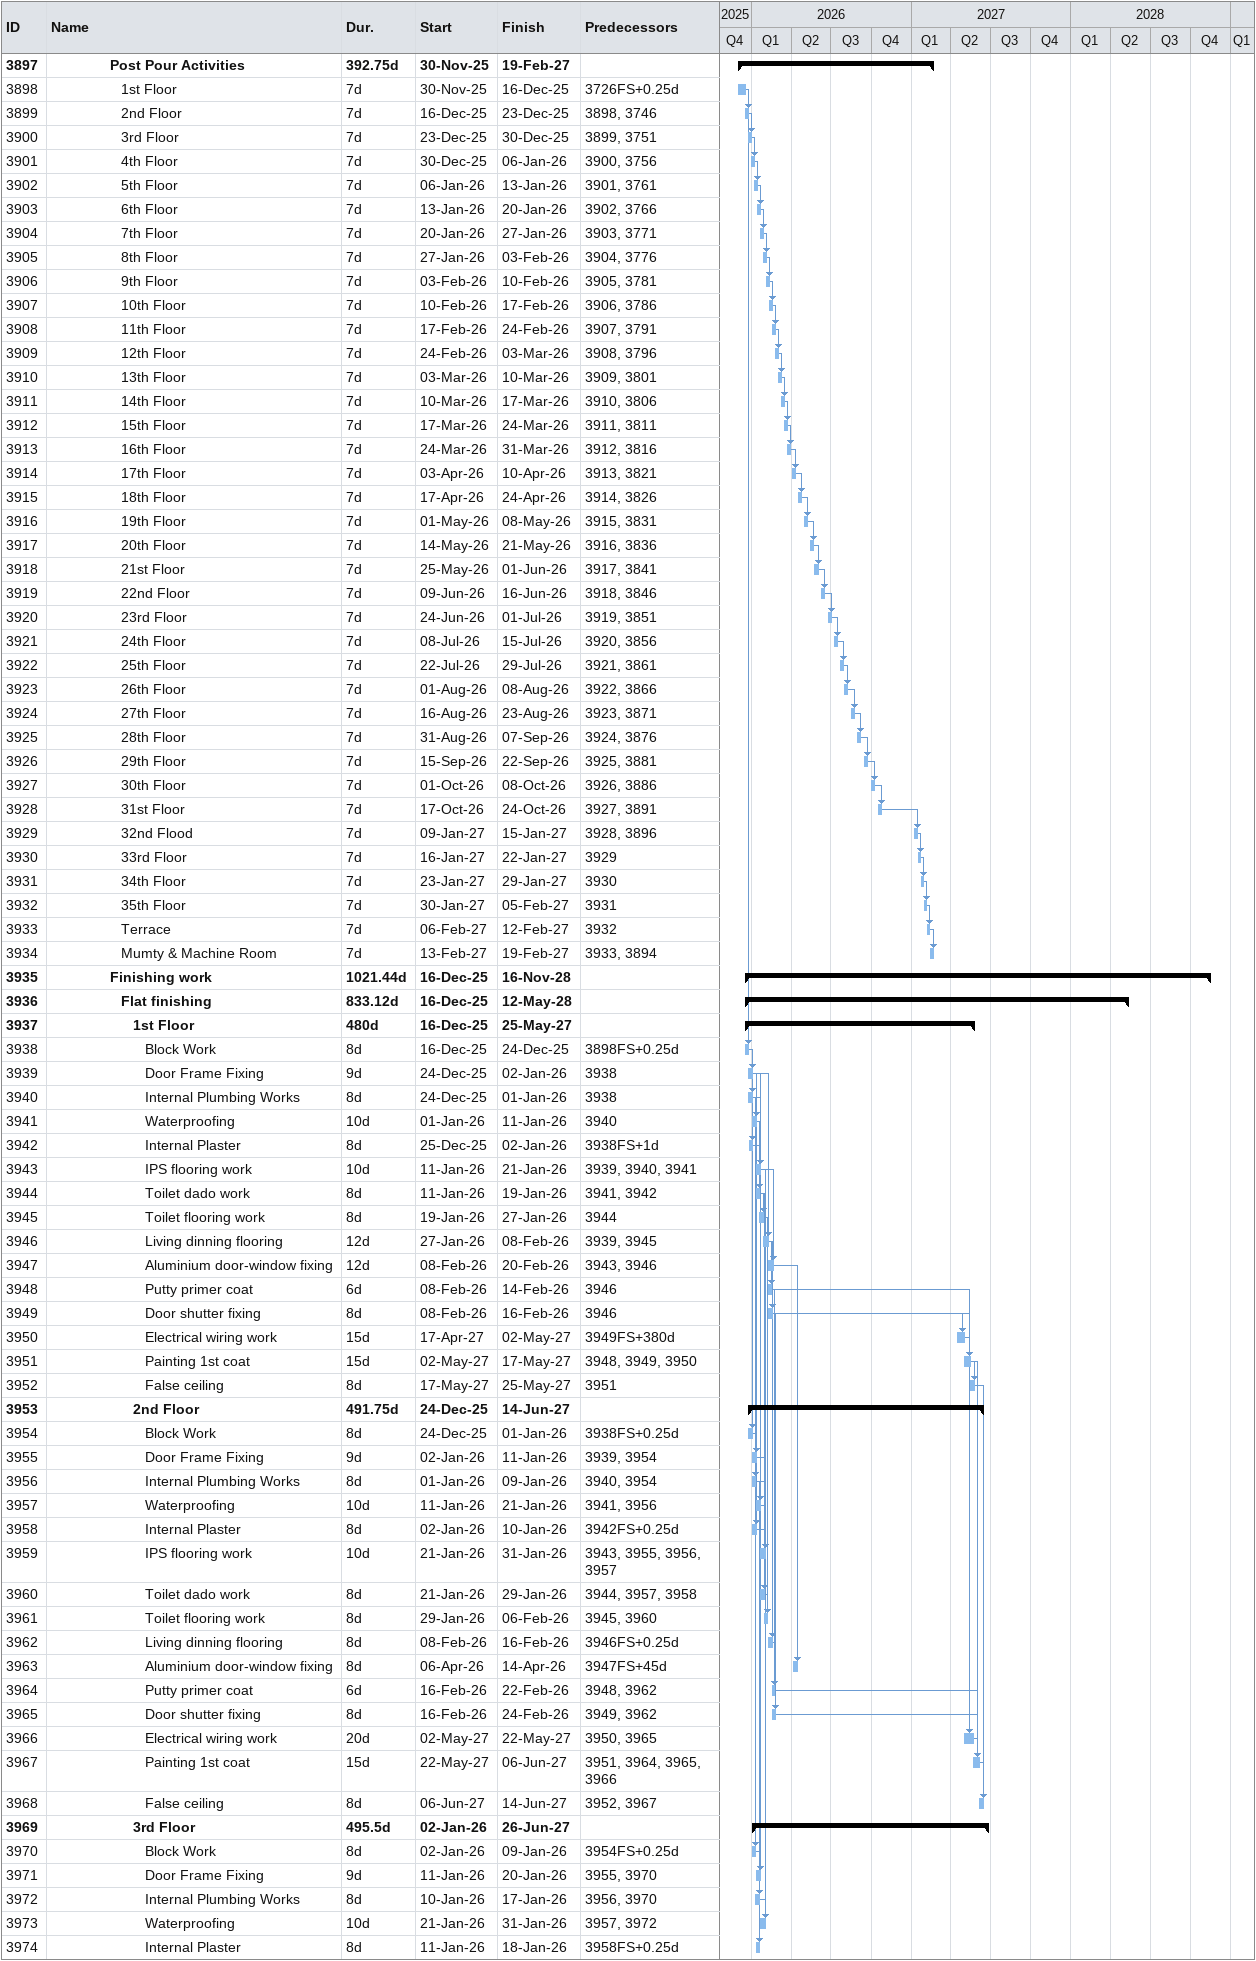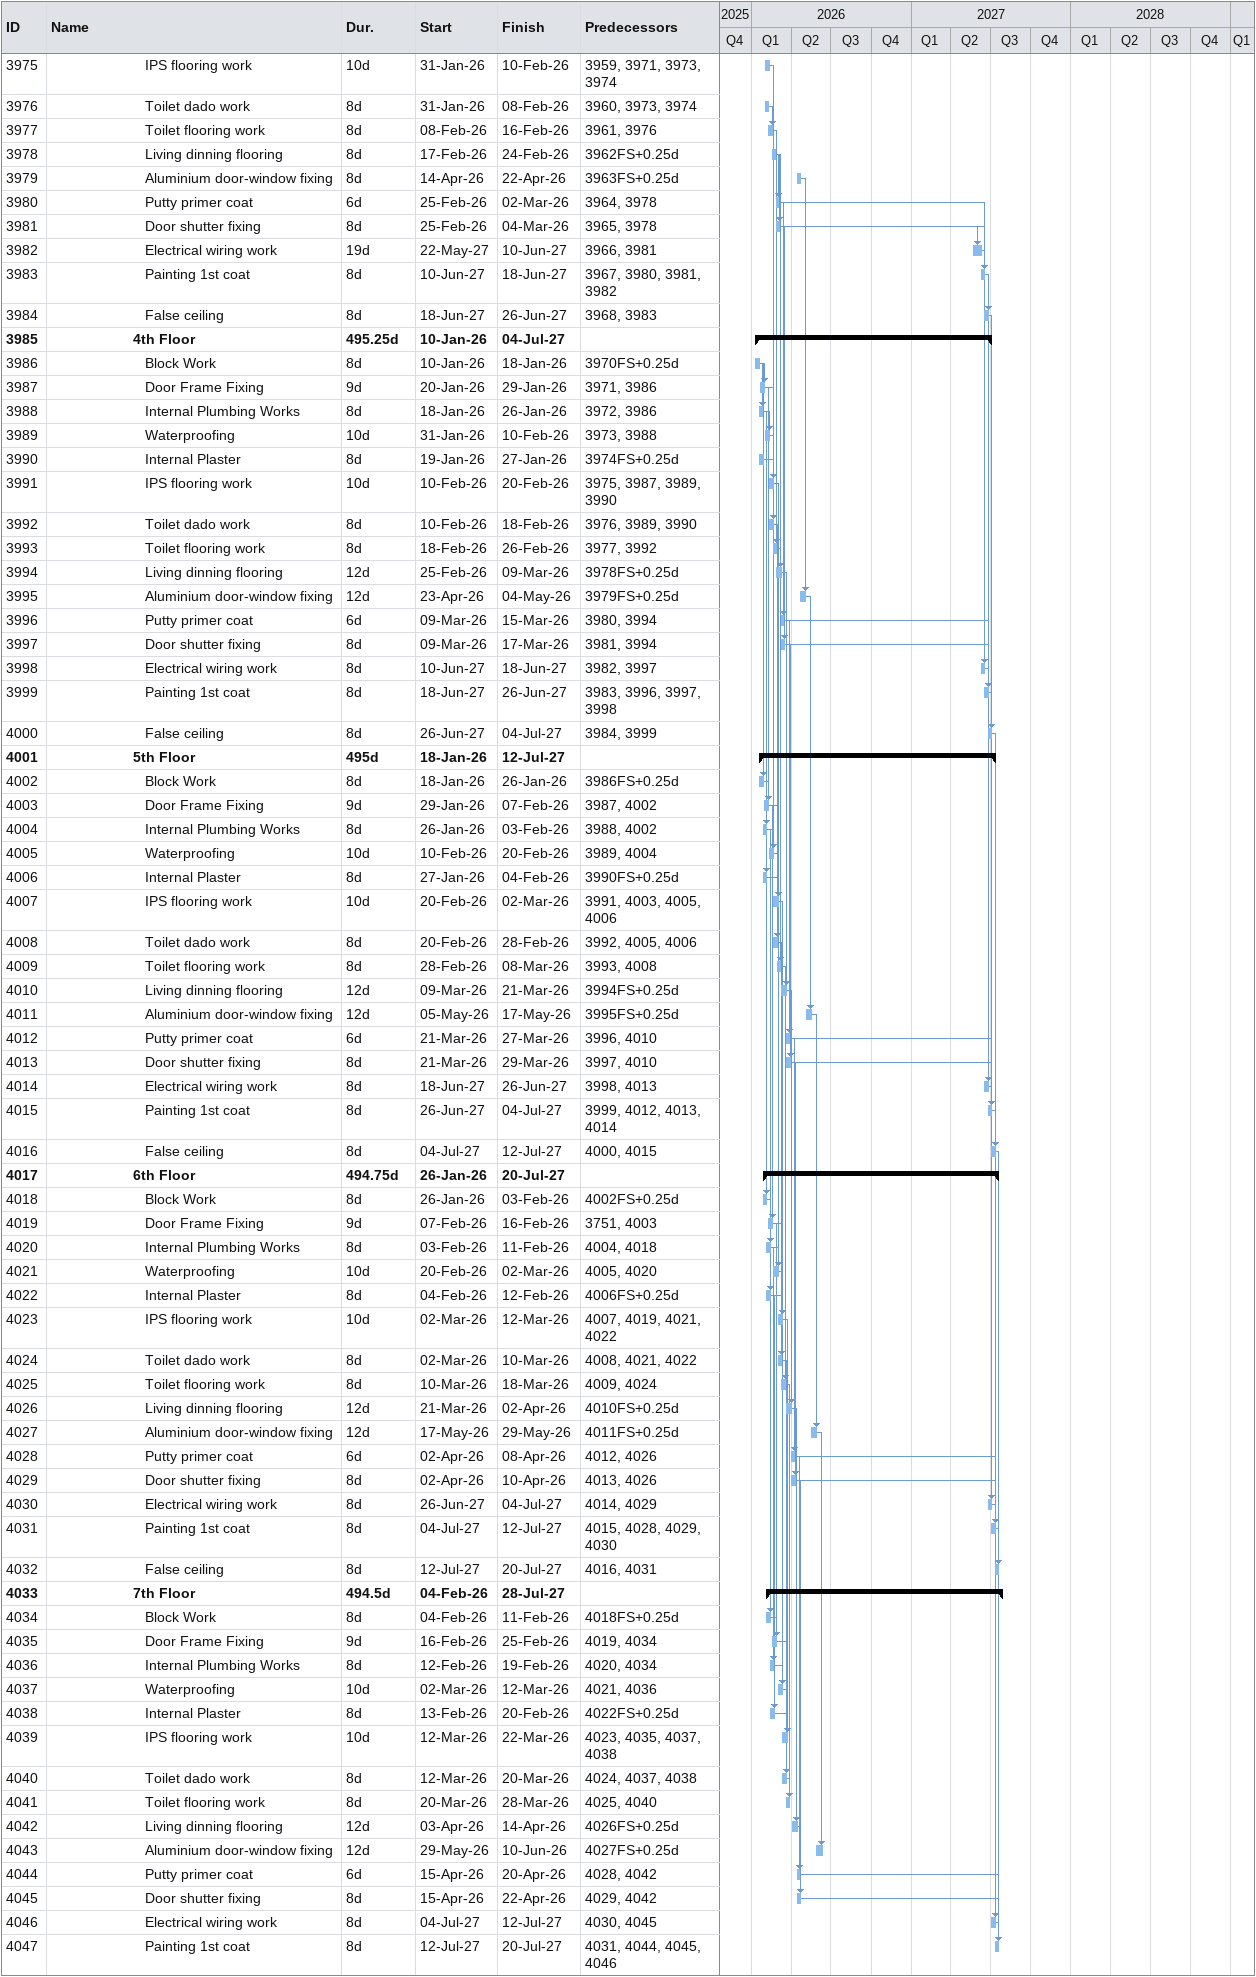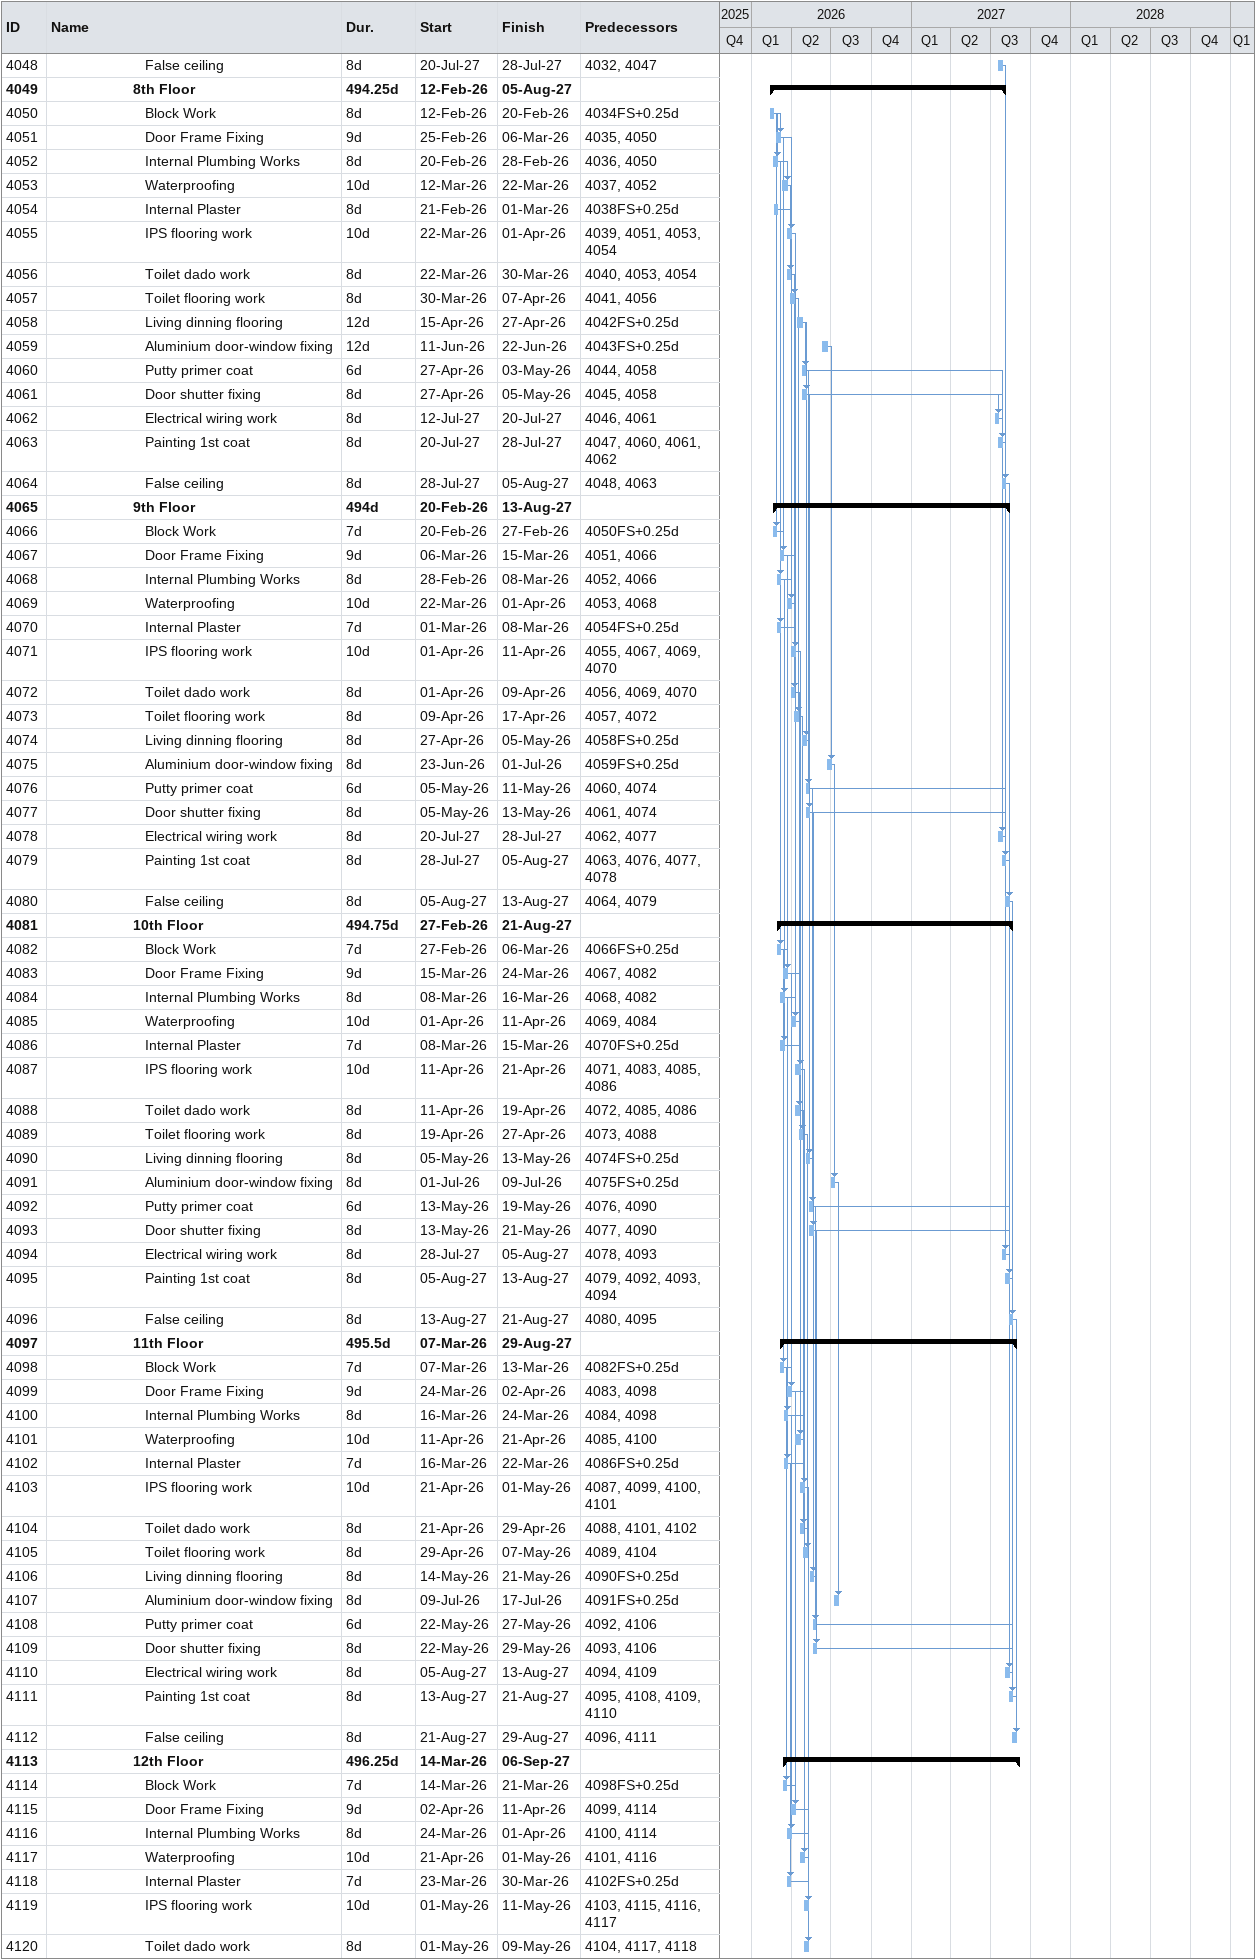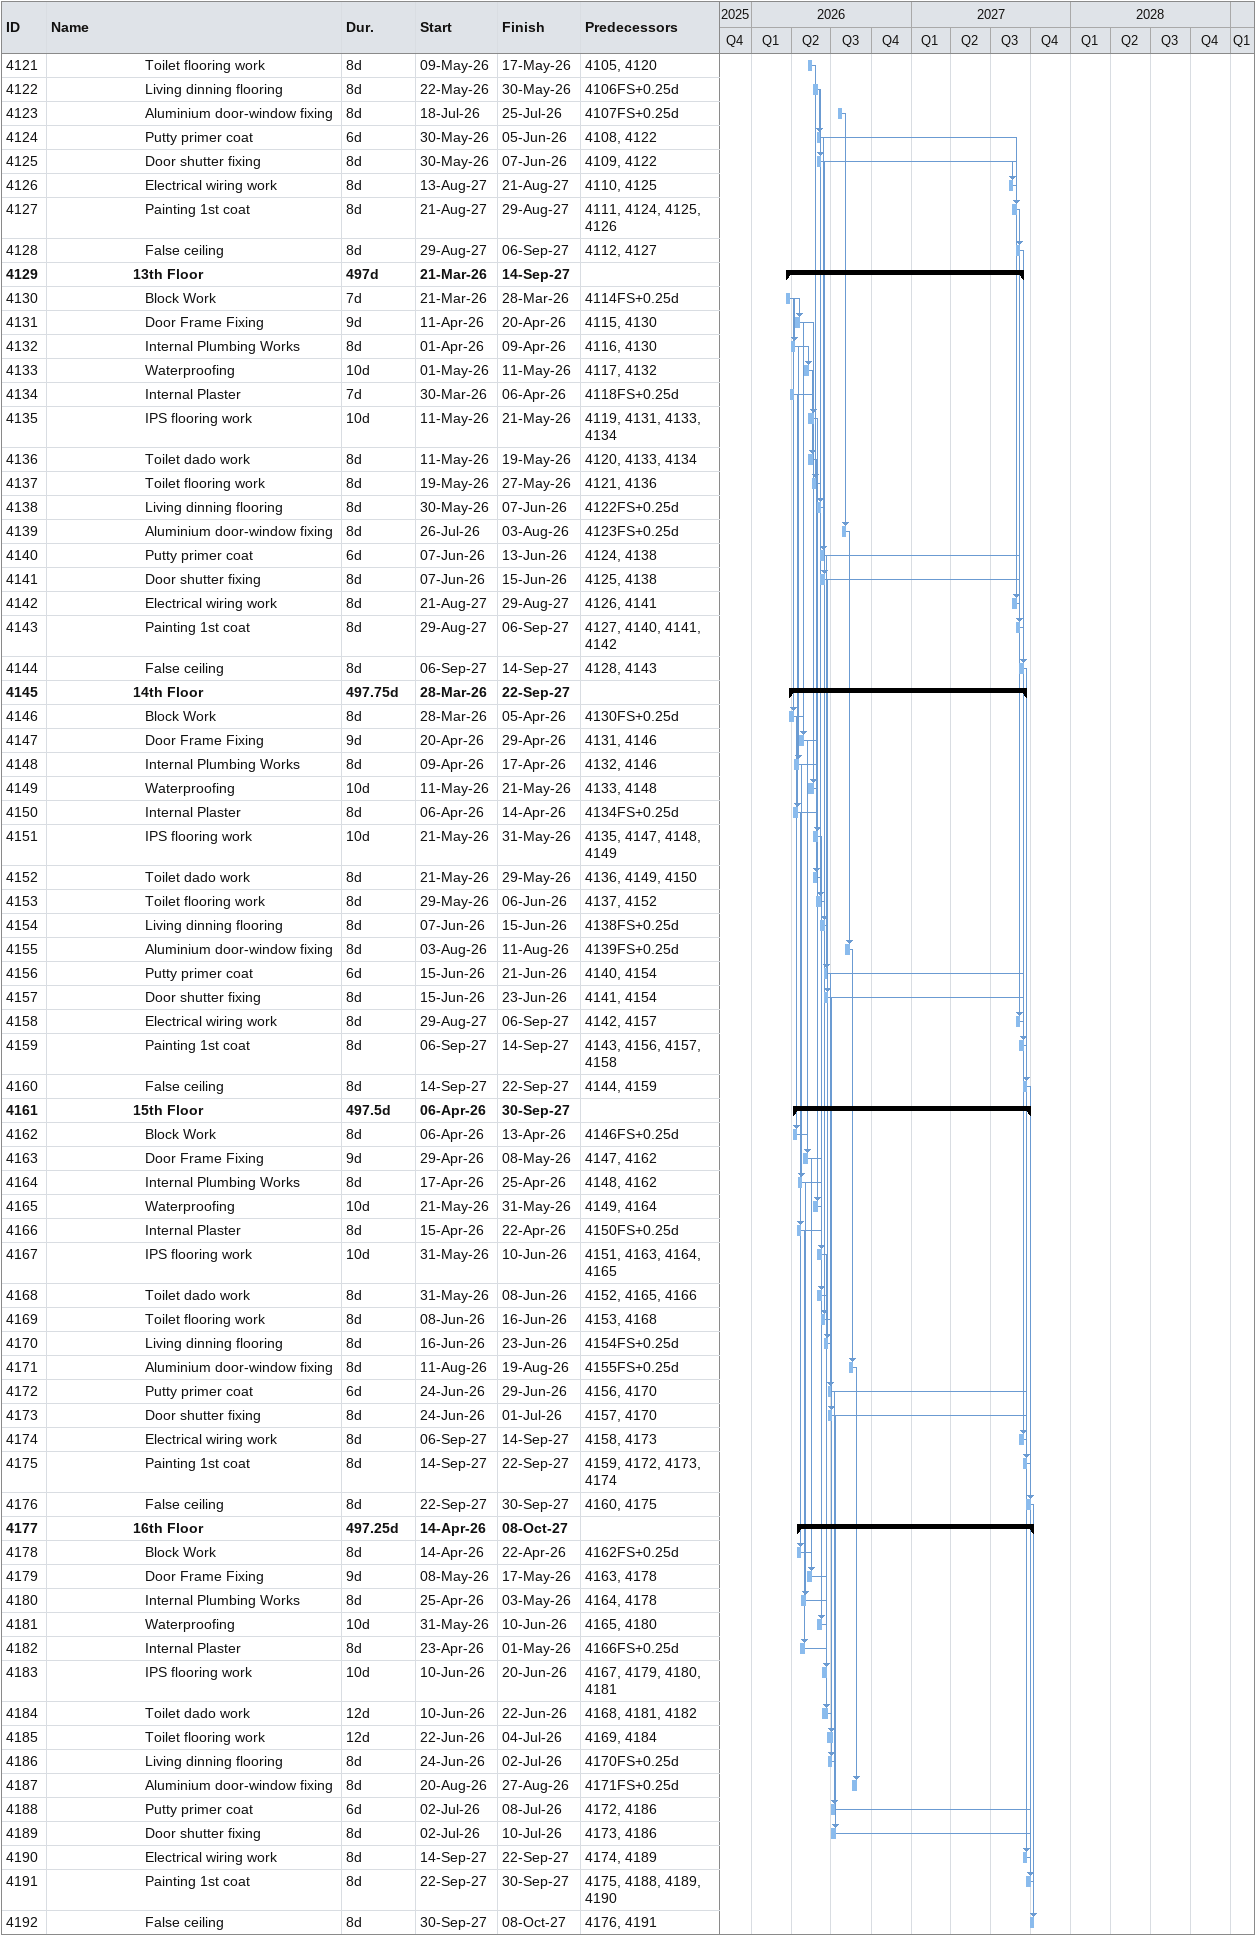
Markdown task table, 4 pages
| ID | Level | Task | Duration | Start | Finish | Predecessors |
|---|---|---|---|---|---|---|
| 3897 | 6 | **Post Pour Activities** | 392.75d | 2025-11-30 | 2027-02-19 |  |
| 3898 | 7 | 1st Floor | 7d | 2025-11-30 | 2025-12-16 | 3726FS+0.25d |
| 3899 | 7 | 2nd Floor | 7d | 2025-12-16 | 2025-12-23 | 3898, 3746 |
| 3900 | 7 | 3rd Floor | 7d | 2025-12-23 | 2025-12-30 | 3899, 3751 |
| 3901 | 7 | 4th Floor | 7d | 2025-12-30 | 2026-01-06 | 3900, 3756 |
| 3902 | 7 | 5th Floor | 7d | 2026-01-06 | 2026-01-13 | 3901, 3761 |
| 3903 | 7 | 6th Floor | 7d | 2026-01-13 | 2026-01-20 | 3902, 3766 |
| 3904 | 7 | 7th Floor | 7d | 2026-01-20 | 2026-01-27 | 3903, 3771 |
| 3905 | 7 | 8th Floor | 7d | 2026-01-27 | 2026-02-03 | 3904, 3776 |
| 3906 | 7 | 9th Floor | 7d | 2026-02-03 | 2026-02-10 | 3905, 3781 |
| 3907 | 7 | 10th Floor | 7d | 2026-02-10 | 2026-02-17 | 3906, 3786 |
| 3908 | 7 | 11th Floor | 7d | 2026-02-17 | 2026-02-24 | 3907, 3791 |
| 3909 | 7 | 12th Floor | 7d | 2026-02-24 | 2026-03-03 | 3908, 3796 |
| 3910 | 7 | 13th Floor | 7d | 2026-03-03 | 2026-03-10 | 3909, 3801 |
| 3911 | 7 | 14th Floor | 7d | 2026-03-10 | 2026-03-17 | 3910, 3806 |
| 3912 | 7 | 15th Floor | 7d | 2026-03-17 | 2026-03-24 | 3911, 3811 |
| 3913 | 7 | 16th Floor | 7d | 2026-03-24 | 2026-03-31 | 3912, 3816 |
| 3914 | 7 | 17th Floor | 7d | 2026-04-03 | 2026-04-10 | 3913, 3821 |
| 3915 | 7 | 18th Floor | 7d | 2026-04-17 | 2026-04-24 | 3914, 3826 |
| 3916 | 7 | 19th Floor | 7d | 2026-05-01 | 2026-05-08 | 3915, 3831 |
| 3917 | 7 | 20th Floor | 7d | 2026-05-14 | 2026-05-21 | 3916, 3836 |
| 3918 | 7 | 21st Floor | 7d | 2026-05-25 | 2026-06-01 | 3917, 3841 |
| 3919 | 7 | 22nd Floor | 7d | 2026-06-09 | 2026-06-16 | 3918, 3846 |
| 3920 | 7 | 23rd Floor | 7d | 2026-06-24 | 2026-07-01 | 3919, 3851 |
| 3921 | 7 | 24th Floor | 7d | 2026-07-08 | 2026-07-15 | 3920, 3856 |
| 3922 | 7 | 25th Floor | 7d | 2026-07-22 | 2026-07-29 | 3921, 3861 |
| 3923 | 7 | 26th Floor | 7d | 2026-08-01 | 2026-08-08 | 3922, 3866 |
| 3924 | 7 | 27th Floor | 7d | 2026-08-16 | 2026-08-23 | 3923, 3871 |
| 3925 | 7 | 28th Floor | 7d | 2026-08-31 | 2026-09-07 | 3924, 3876 |
| 3926 | 7 | 29th Floor | 7d | 2026-09-15 | 2026-09-22 | 3925, 3881 |
| 3927 | 7 | 30th Floor | 7d | 2026-10-01 | 2026-10-08 | 3926, 3886 |
| 3928 | 7 | 31st Floor | 7d | 2026-10-17 | 2026-10-24 | 3927, 3891 |
| 3929 | 7 | 32nd Flood | 7d | 2027-01-09 | 2027-01-15 | 3928, 3896 |
| 3930 | 7 | 33rd Floor | 7d | 2027-01-16 | 2027-01-22 | 3929 |
| 3931 | 7 | 34th Floor | 7d | 2027-01-23 | 2027-01-29 | 3930 |
| 3932 | 7 | 35th Floor | 7d | 2027-01-30 | 2027-02-05 | 3931 |
| 3933 | 7 | Terrace | 7d | 2027-02-06 | 2027-02-12 | 3932 |
| 3934 | 7 | Mumty & Machine Room | 7d | 2027-02-13 | 2027-02-19 | 3933, 3894 |
| 3935 | 6 | **Finishing work** | 1021.44d | 2025-12-16 | 2028-11-16 |  |
| 3936 | 7 | **Flat finishing** | 833.12d | 2025-12-16 | 2028-05-12 |  |
| 3937 | 8 | **1st Floor** | 480d | 2025-12-16 | 2027-05-25 |  |
| 3938 | 9 | Block Work | 8d | 2025-12-16 | 2025-12-24 | 3898FS+0.25d |
| 3939 | 9 | Door Frame Fixing | 9d | 2025-12-24 | 2026-01-02 | 3938 |
| 3940 | 9 | Internal Plumbing Works | 8d | 2025-12-24 | 2026-01-01 | 3938 |
| 3941 | 9 | Waterproofing | 10d | 2026-01-01 | 2026-01-11 | 3940 |
| 3942 | 9 | Internal Plaster | 8d | 2025-12-25 | 2026-01-02 | 3938FS+1d |
| 3943 | 9 | IPS flooring work | 10d | 2026-01-11 | 2026-01-21 | 3939, 3940, 3941 |
| 3944 | 9 | Toilet dado work | 8d | 2026-01-11 | 2026-01-19 | 3941, 3942 |
| 3945 | 9 | Toilet flooring work | 8d | 2026-01-19 | 2026-01-27 | 3944 |
| 3946 | 9 | Living dinning flooring | 12d | 2026-01-27 | 2026-02-08 | 3939, 3945 |
| 3947 | 9 | Aluminium door-window fixing | 12d | 2026-02-08 | 2026-02-20 | 3943, 3946 |
| 3948 | 9 | Putty primer coat | 6d | 2026-02-08 | 2026-02-14 | 3946 |
| 3949 | 9 | Door shutter fixing | 8d | 2026-02-08 | 2026-02-16 | 3946 |
| 3950 | 9 | Electrical wiring work | 15d | 2027-04-17 | 2027-05-02 | 3949FS+380d |
| 3951 | 9 | Painting 1st coat | 15d | 2027-05-02 | 2027-05-17 | 3948, 3949, 3950 |
| 3952 | 9 | False ceiling | 8d | 2027-05-17 | 2027-05-25 | 3951 |
| 3953 | 8 | **2nd Floor** | 491.75d | 2025-12-24 | 2027-06-14 |  |
| 3954 | 9 | Block Work | 8d | 2025-12-24 | 2026-01-01 | 3938FS+0.25d |
| 3955 | 9 | Door Frame Fixing | 9d | 2026-01-02 | 2026-01-11 | 3939, 3954 |
| 3956 | 9 | Internal Plumbing Works | 8d | 2026-01-01 | 2026-01-09 | 3940, 3954 |
| 3957 | 9 | Waterproofing | 10d | 2026-01-11 | 2026-01-21 | 3941, 3956 |
| 3958 | 9 | Internal Plaster | 8d | 2026-01-02 | 2026-01-10 | 3942FS+0.25d |
| 3959 | 9 | IPS flooring work | 10d | 2026-01-21 | 2026-01-31 | 3943, 3955, 3956, 3957 |
| 3960 | 9 | Toilet dado work | 8d | 2026-01-21 | 2026-01-29 | 3944, 3957, 3958 |
| 3961 | 9 | Toilet flooring work | 8d | 2026-01-29 | 2026-02-06 | 3945, 3960 |
| 3962 | 9 | Living dinning flooring | 8d | 2026-02-08 | 2026-02-16 | 3946FS+0.25d |
| 3963 | 9 | Aluminium door-window fixing | 8d | 2026-04-06 | 2026-04-14 | 3947FS+45d |
| 3964 | 9 | Putty primer coat | 6d | 2026-02-16 | 2026-02-22 | 3948, 3962 |
| 3965 | 9 | Door shutter fixing | 8d | 2026-02-16 | 2026-02-24 | 3949, 3962 |
| 3966 | 9 | Electrical wiring work | 20d | 2027-05-02 | 2027-05-22 | 3950, 3965 |
| 3967 | 9 | Painting 1st coat | 15d | 2027-05-22 | 2027-06-06 | 3951, 3964, 3965, 3966 |
| 3968 | 9 | False ceiling | 8d | 2027-06-06 | 2027-06-14 | 3952, 3967 |
| 3969 | 8 | **3rd Floor** | 495.5d | 2026-01-02 | 2027-06-26 |  |
| 3970 | 9 | Block Work | 8d | 2026-01-02 | 2026-01-09 | 3954FS+0.25d |
| 3971 | 9 | Door Frame Fixing | 9d | 2026-01-11 | 2026-01-20 | 3955, 3970 |
| 3972 | 9 | Internal Plumbing Works | 8d | 2026-01-10 | 2026-01-17 | 3956, 3970 |
| 3973 | 9 | Waterproofing | 10d | 2026-01-21 | 2026-01-31 | 3957, 3972 |
| 3974 | 9 | Internal Plaster | 8d | 2026-01-11 | 2026-01-18 | 3958FS+0.25d |
| 3975 | 9 | IPS flooring work | 10d | 2026-01-31 | 2026-02-10 | 3959, 3971, 3973, 3974 |
| 3976 | 9 | Toilet dado work | 8d | 2026-01-31 | 2026-02-08 | 3960, 3973, 3974 |
| 3977 | 9 | Toilet flooring work | 8d | 2026-02-08 | 2026-02-16 | 3961, 3976 |
| 3978 | 9 | Living dinning flooring | 8d | 2026-02-17 | 2026-02-24 | 3962FS+0.25d |
| 3979 | 9 | Aluminium door-window fixing | 8d | 2026-04-14 | 2026-04-22 | 3963FS+0.25d |
| 3980 | 9 | Putty primer coat | 6d | 2026-02-25 | 2026-03-02 | 3964, 3978 |
| 3981 | 9 | Door shutter fixing | 8d | 2026-02-25 | 2026-03-04 | 3965, 3978 |
| 3982 | 9 | Electrical wiring work | 19d | 2027-05-22 | 2027-06-10 | 3966, 3981 |
| 3983 | 9 | Painting 1st coat | 8d | 2027-06-10 | 2027-06-18 | 3967, 3980, 3981, 3982 |
| 3984 | 9 | False ceiling | 8d | 2027-06-18 | 2027-06-26 | 3968, 3983 |
| 3985 | 8 | **4th Floor** | 495.25d | 2026-01-10 | 2027-07-04 |  |
| 3986 | 9 | Block Work | 8d | 2026-01-10 | 2026-01-18 | 3970FS+0.25d |
| 3987 | 9 | Door Frame Fixing | 9d | 2026-01-20 | 2026-01-29 | 3971, 3986 |
| 3988 | 9 | Internal Plumbing Works | 8d | 2026-01-18 | 2026-01-26 | 3972, 3986 |
| 3989 | 9 | Waterproofing | 10d | 2026-01-31 | 2026-02-10 | 3973, 3988 |
| 3990 | 9 | Internal Plaster | 8d | 2026-01-19 | 2026-01-27 | 3974FS+0.25d |
| 3991 | 9 | IPS flooring work | 10d | 2026-02-10 | 2026-02-20 | 3975, 3987, 3989, 3990 |
| 3992 | 9 | Toilet dado work | 8d | 2026-02-10 | 2026-02-18 | 3976, 3989, 3990 |
| 3993 | 9 | Toilet flooring work | 8d | 2026-02-18 | 2026-02-26 | 3977, 3992 |
| 3994 | 9 | Living dinning flooring | 12d | 2026-02-25 | 2026-03-09 | 3978FS+0.25d |
| 3995 | 9 | Aluminium door-window fixing | 12d | 2026-04-23 | 2026-05-04 | 3979FS+0.25d |
| 3996 | 9 | Putty primer coat | 6d | 2026-03-09 | 2026-03-15 | 3980, 3994 |
| 3997 | 9 | Door shutter fixing | 8d | 2026-03-09 | 2026-03-17 | 3981, 3994 |
| 3998 | 9 | Electrical wiring work | 8d | 2027-06-10 | 2027-06-18 | 3982, 3997 |
| 3999 | 9 | Painting 1st coat | 8d | 2027-06-18 | 2027-06-26 | 3983, 3996, 3997, 3998 |
| 4000 | 9 | False ceiling | 8d | 2027-06-26 | 2027-07-04 | 3984, 3999 |
| 4001 | 8 | **5th Floor** | 495d | 2026-01-18 | 2027-07-12 |  |
| 4002 | 9 | Block Work | 8d | 2026-01-18 | 2026-01-26 | 3986FS+0.25d |
| 4003 | 9 | Door Frame Fixing | 9d | 2026-01-29 | 2026-02-07 | 3987, 4002 |
| 4004 | 9 | Internal Plumbing Works | 8d | 2026-01-26 | 2026-02-03 | 3988, 4002 |
| 4005 | 9 | Waterproofing | 10d | 2026-02-10 | 2026-02-20 | 3989, 4004 |
| 4006 | 9 | Internal Plaster | 8d | 2026-01-27 | 2026-02-04 | 3990FS+0.25d |
| 4007 | 9 | IPS flooring work | 10d | 2026-02-20 | 2026-03-02 | 3991, 4003, 4005, 4006 |
| 4008 | 9 | Toilet dado work | 8d | 2026-02-20 | 2026-02-28 | 3992, 4005, 4006 |
| 4009 | 9 | Toilet flooring work | 8d | 2026-02-28 | 2026-03-08 | 3993, 4008 |
| 4010 | 9 | Living dinning flooring | 12d | 2026-03-09 | 2026-03-21 | 3994FS+0.25d |
| 4011 | 9 | Aluminium door-window fixing | 12d | 2026-05-05 | 2026-05-17 | 3995FS+0.25d |
| 4012 | 9 | Putty primer coat | 6d | 2026-03-21 | 2026-03-27 | 3996, 4010 |
| 4013 | 9 | Door shutter fixing | 8d | 2026-03-21 | 2026-03-29 | 3997, 4010 |
| 4014 | 9 | Electrical wiring work | 8d | 2027-06-18 | 2027-06-26 | 3998, 4013 |
| 4015 | 9 | Painting 1st coat | 8d | 2027-06-26 | 2027-07-04 | 3999, 4012, 4013, 4014 |
| 4016 | 9 | False ceiling | 8d | 2027-07-04 | 2027-07-12 | 4000, 4015 |
| 4017 | 8 | **6th Floor** | 494.75d | 2026-01-26 | 2027-07-20 |  |
| 4018 | 9 | Block Work | 8d | 2026-01-26 | 2026-02-03 | 4002FS+0.25d |
| 4019 | 9 | Door Frame Fixing | 9d | 2026-02-07 | 2026-02-16 | 3751, 4003 |
| 4020 | 9 | Internal Plumbing Works | 8d | 2026-02-03 | 2026-02-11 | 4004, 4018 |
| 4021 | 9 | Waterproofing | 10d | 2026-02-20 | 2026-03-02 | 4005, 4020 |
| 4022 | 9 | Internal Plaster | 8d | 2026-02-04 | 2026-02-12 | 4006FS+0.25d |
| 4023 | 9 | IPS flooring work | 10d | 2026-03-02 | 2026-03-12 | 4007, 4019, 4021, 4022 |
| 4024 | 9 | Toilet dado work | 8d | 2026-03-02 | 2026-03-10 | 4008, 4021, 4022 |
| 4025 | 9 | Toilet flooring work | 8d | 2026-03-10 | 2026-03-18 | 4009, 4024 |
| 4026 | 9 | Living dinning flooring | 12d | 2026-03-21 | 2026-04-02 | 4010FS+0.25d |
| 4027 | 9 | Aluminium door-window fixing | 12d | 2026-05-17 | 2026-05-29 | 4011FS+0.25d |
| 4028 | 9 | Putty primer coat | 6d | 2026-04-02 | 2026-04-08 | 4012, 4026 |
| 4029 | 9 | Door shutter fixing | 8d | 2026-04-02 | 2026-04-10 | 4013, 4026 |
| 4030 | 9 | Electrical wiring work | 8d | 2027-06-26 | 2027-07-04 | 4014, 4029 |
| 4031 | 9 | Painting 1st coat | 8d | 2027-07-04 | 2027-07-12 | 4015, 4028, 4029, 4030 |
| 4032 | 9 | False ceiling | 8d | 2027-07-12 | 2027-07-20 | 4016, 4031 |
| 4033 | 8 | **7th Floor** | 494.5d | 2026-02-04 | 2027-07-28 |  |
| 4034 | 9 | Block Work | 8d | 2026-02-04 | 2026-02-11 | 4018FS+0.25d |
| 4035 | 9 | Door Frame Fixing | 9d | 2026-02-16 | 2026-02-25 | 4019, 4034 |
| 4036 | 9 | Internal Plumbing Works | 8d | 2026-02-12 | 2026-02-19 | 4020, 4034 |
| 4037 | 9 | Waterproofing | 10d | 2026-03-02 | 2026-03-12 | 4021, 4036 |
| 4038 | 9 | Internal Plaster | 8d | 2026-02-13 | 2026-02-20 | 4022FS+0.25d |
| 4039 | 9 | IPS flooring work | 10d | 2026-03-12 | 2026-03-22 | 4023, 4035, 4037, 4038 |
| 4040 | 9 | Toilet dado work | 8d | 2026-03-12 | 2026-03-20 | 4024, 4037, 4038 |
| 4041 | 9 | Toilet flooring work | 8d | 2026-03-20 | 2026-03-28 | 4025, 4040 |
| 4042 | 9 | Living dinning flooring | 12d | 2026-04-03 | 2026-04-14 | 4026FS+0.25d |
| 4043 | 9 | Aluminium door-window fixing | 12d | 2026-05-29 | 2026-06-10 | 4027FS+0.25d |
| 4044 | 9 | Putty primer coat | 6d | 2026-04-15 | 2026-04-20 | 4028, 4042 |
| 4045 | 9 | Door shutter fixing | 8d | 2026-04-15 | 2026-04-22 | 4029, 4042 |
| 4046 | 9 | Electrical wiring work | 8d | 2027-07-04 | 2027-07-12 | 4030, 4045 |
| 4047 | 9 | Painting 1st coat | 8d | 2027-07-12 | 2027-07-20 | 4031, 4044, 4045, 4046 |
| 4048 | 9 | False ceiling | 8d | 2027-07-20 | 2027-07-28 | 4032, 4047 |
| 4049 | 8 | **8th Floor** | 494.25d | 2026-02-12 | 2027-08-05 |  |
| 4050 | 9 | Block Work | 8d | 2026-02-12 | 2026-02-20 | 4034FS+0.25d |
| 4051 | 9 | Door Frame Fixing | 9d | 2026-02-25 | 2026-03-06 | 4035, 4050 |
| 4052 | 9 | Internal Plumbing Works | 8d | 2026-02-20 | 2026-02-28 | 4036, 4050 |
| 4053 | 9 | Waterproofing | 10d | 2026-03-12 | 2026-03-22 | 4037, 4052 |
| 4054 | 9 | Internal Plaster | 8d | 2026-02-21 | 2026-03-01 | 4038FS+0.25d |
| 4055 | 9 | IPS flooring work | 10d | 2026-03-22 | 2026-04-01 | 4039, 4051, 4053, 4054 |
| 4056 | 9 | Toilet dado work | 8d | 2026-03-22 | 2026-03-30 | 4040, 4053, 4054 |
| 4057 | 9 | Toilet flooring work | 8d | 2026-03-30 | 2026-04-07 | 4041, 4056 |
| 4058 | 9 | Living dinning flooring | 12d | 2026-04-15 | 2026-04-27 | 4042FS+0.25d |
| 4059 | 9 | Aluminium door-window fixing | 12d | 2026-06-11 | 2026-06-22 | 4043FS+0.25d |
| 4060 | 9 | Putty primer coat | 6d | 2026-04-27 | 2026-05-03 | 4044, 4058 |
| 4061 | 9 | Door shutter fixing | 8d | 2026-04-27 | 2026-05-05 | 4045, 4058 |
| 4062 | 9 | Electrical wiring work | 8d | 2027-07-12 | 2027-07-20 | 4046, 4061 |
| 4063 | 9 | Painting 1st coat | 8d | 2027-07-20 | 2027-07-28 | 4047, 4060, 4061, 4062 |
| 4064 | 9 | False ceiling | 8d | 2027-07-28 | 2027-08-05 | 4048, 4063 |
| 4065 | 8 | **9th Floor** | 494d | 2026-02-20 | 2027-08-13 |  |
| 4066 | 9 | Block Work | 7d | 2026-02-20 | 2026-02-27 | 4050FS+0.25d |
| 4067 | 9 | Door Frame Fixing | 9d | 2026-03-06 | 2026-03-15 | 4051, 4066 |
| 4068 | 9 | Internal Plumbing Works | 8d | 2026-02-28 | 2026-03-08 | 4052, 4066 |
| 4069 | 9 | Waterproofing | 10d | 2026-03-22 | 2026-04-01 | 4053, 4068 |
| 4070 | 9 | Internal Plaster | 7d | 2026-03-01 | 2026-03-08 | 4054FS+0.25d |
| 4071 | 9 | IPS flooring work | 10d | 2026-04-01 | 2026-04-11 | 4055, 4067, 4069, 4070 |
| 4072 | 9 | Toilet dado work | 8d | 2026-04-01 | 2026-04-09 | 4056, 4069, 4070 |
| 4073 | 9 | Toilet flooring work | 8d | 2026-04-09 | 2026-04-17 | 4057, 4072 |
| 4074 | 9 | Living dinning flooring | 8d | 2026-04-27 | 2026-05-05 | 4058FS+0.25d |
| 4075 | 9 | Aluminium door-window fixing | 8d | 2026-06-23 | 2026-07-01 | 4059FS+0.25d |
| 4076 | 9 | Putty primer coat | 6d | 2026-05-05 | 2026-05-11 | 4060, 4074 |
| 4077 | 9 | Door shutter fixing | 8d | 2026-05-05 | 2026-05-13 | 4061, 4074 |
| 4078 | 9 | Electrical wiring work | 8d | 2027-07-20 | 2027-07-28 | 4062, 4077 |
| 4079 | 9 | Painting 1st coat | 8d | 2027-07-28 | 2027-08-05 | 4063, 4076, 4077, 4078 |
| 4080 | 9 | False ceiling | 8d | 2027-08-05 | 2027-08-13 | 4064, 4079 |
| 4081 | 8 | **10th Floor** | 494.75d | 2026-02-27 | 2027-08-21 |  |
| 4082 | 9 | Block Work | 7d | 2026-02-27 | 2026-03-06 | 4066FS+0.25d |
| 4083 | 9 | Door Frame Fixing | 9d | 2026-03-15 | 2026-03-24 | 4067, 4082 |
| 4084 | 9 | Internal Plumbing Works | 8d | 2026-03-08 | 2026-03-16 | 4068, 4082 |
| 4085 | 9 | Waterproofing | 10d | 2026-04-01 | 2026-04-11 | 4069, 4084 |
| 4086 | 9 | Internal Plaster | 7d | 2026-03-08 | 2026-03-15 | 4070FS+0.25d |
| 4087 | 9 | IPS flooring work | 10d | 2026-04-11 | 2026-04-21 | 4071, 4083, 4085, 4086 |
| 4088 | 9 | Toilet dado work | 8d | 2026-04-11 | 2026-04-19 | 4072, 4085, 4086 |
| 4089 | 9 | Toilet flooring work | 8d | 2026-04-19 | 2026-04-27 | 4073, 4088 |
| 4090 | 9 | Living dinning flooring | 8d | 2026-05-05 | 2026-05-13 | 4074FS+0.25d |
| 4091 | 9 | Aluminium door-window fixing | 8d | 2026-07-01 | 2026-07-09 | 4075FS+0.25d |
| 4092 | 9 | Putty primer coat | 6d | 2026-05-13 | 2026-05-19 | 4076, 4090 |
| 4093 | 9 | Door shutter fixing | 8d | 2026-05-13 | 2026-05-21 | 4077, 4090 |
| 4094 | 9 | Electrical wiring work | 8d | 2027-07-28 | 2027-08-05 | 4078, 4093 |
| 4095 | 9 | Painting 1st coat | 8d | 2027-08-05 | 2027-08-13 | 4079, 4092, 4093, 4094 |
| 4096 | 9 | False ceiling | 8d | 2027-08-13 | 2027-08-21 | 4080, 4095 |
| 4097 | 8 | **11th Floor** | 495.5d | 2026-03-07 | 2027-08-29 |  |
| 4098 | 9 | Block Work | 7d | 2026-03-07 | 2026-03-13 | 4082FS+0.25d |
| 4099 | 9 | Door Frame Fixing | 9d | 2026-03-24 | 2026-04-02 | 4083, 4098 |
| 4100 | 9 | Internal Plumbing Works | 8d | 2026-03-16 | 2026-03-24 | 4084, 4098 |
| 4101 | 9 | Waterproofing | 10d | 2026-04-11 | 2026-04-21 | 4085, 4100 |
| 4102 | 9 | Internal Plaster | 7d | 2026-03-16 | 2026-03-22 | 4086FS+0.25d |
| 4103 | 9 | IPS flooring work | 10d | 2026-04-21 | 2026-05-01 | 4087, 4099, 4100, 4101 |
| 4104 | 9 | Toilet dado work | 8d | 2026-04-21 | 2026-04-29 | 4088, 4101, 4102 |
| 4105 | 9 | Toilet flooring work | 8d | 2026-04-29 | 2026-05-07 | 4089, 4104 |
| 4106 | 9 | Living dinning flooring | 8d | 2026-05-14 | 2026-05-21 | 4090FS+0.25d |
| 4107 | 9 | Aluminium door-window fixing | 8d | 2026-07-09 | 2026-07-17 | 4091FS+0.25d |
| 4108 | 9 | Putty primer coat | 6d | 2026-05-22 | 2026-05-27 | 4092, 4106 |
| 4109 | 9 | Door shutter fixing | 8d | 2026-05-22 | 2026-05-29 | 4093, 4106 |
| 4110 | 9 | Electrical wiring work | 8d | 2027-08-05 | 2027-08-13 | 4094, 4109 |
| 4111 | 9 | Painting 1st coat | 8d | 2027-08-13 | 2027-08-21 | 4095, 4108, 4109, 4110 |
| 4112 | 9 | False ceiling | 8d | 2027-08-21 | 2027-08-29 | 4096, 4111 |
| 4113 | 8 | **12th Floor** | 496.25d | 2026-03-14 | 2027-09-06 |  |
| 4114 | 9 | Block Work | 7d | 2026-03-14 | 2026-03-21 | 4098FS+0.25d |
| 4115 | 9 | Door Frame Fixing | 9d | 2026-04-02 | 2026-04-11 | 4099, 4114 |
| 4116 | 9 | Internal Plumbing Works | 8d | 2026-03-24 | 2026-04-01 | 4100, 4114 |
| 4117 | 9 | Waterproofing | 10d | 2026-04-21 | 2026-05-01 | 4101, 4116 |
| 4118 | 9 | Internal Plaster | 7d | 2026-03-23 | 2026-03-30 | 4102FS+0.25d |
| 4119 | 9 | IPS flooring work | 10d | 2026-05-01 | 2026-05-11 | 4103, 4115, 4116, 4117 |
| 4120 | 9 | Toilet dado work | 8d | 2026-05-01 | 2026-05-09 | 4104, 4117, 4118 |
| 4121 | 9 | Toilet flooring work | 8d | 2026-05-09 | 2026-05-17 | 4105, 4120 |
| 4122 | 9 | Living dinning flooring | 8d | 2026-05-22 | 2026-05-30 | 4106FS+0.25d |
| 4123 | 9 | Aluminium door-window fixing | 8d | 2026-07-18 | 2026-07-25 | 4107FS+0.25d |
| 4124 | 9 | Putty primer coat | 6d | 2026-05-30 | 2026-06-05 | 4108, 4122 |
| 4125 | 9 | Door shutter fixing | 8d | 2026-05-30 | 2026-06-07 | 4109, 4122 |
| 4126 | 9 | Electrical wiring work | 8d | 2027-08-13 | 2027-08-21 | 4110, 4125 |
| 4127 | 9 | Painting 1st coat | 8d | 2027-08-21 | 2027-08-29 | 4111, 4124, 4125, 4126 |
| 4128 | 9 | False ceiling | 8d | 2027-08-29 | 2027-09-06 | 4112, 4127 |
| 4129 | 8 | **13th Floor** | 497d | 2026-03-21 | 2027-09-14 |  |
| 4130 | 9 | Block Work | 7d | 2026-03-21 | 2026-03-28 | 4114FS+0.25d |
| 4131 | 9 | Door Frame Fixing | 9d | 2026-04-11 | 2026-04-20 | 4115, 4130 |
| 4132 | 9 | Internal Plumbing Works | 8d | 2026-04-01 | 2026-04-09 | 4116, 4130 |
| 4133 | 9 | Waterproofing | 10d | 2026-05-01 | 2026-05-11 | 4117, 4132 |
| 4134 | 9 | Internal Plaster | 7d | 2026-03-30 | 2026-04-06 | 4118FS+0.25d |
| 4135 | 9 | IPS flooring work | 10d | 2026-05-11 | 2026-05-21 | 4119, 4131, 4133, 4134 |
| 4136 | 9 | Toilet dado work | 8d | 2026-05-11 | 2026-05-19 | 4120, 4133, 4134 |
| 4137 | 9 | Toilet flooring work | 8d | 2026-05-19 | 2026-05-27 | 4121, 4136 |
| 4138 | 9 | Living dinning flooring | 8d | 2026-05-30 | 2026-06-07 | 4122FS+0.25d |
| 4139 | 9 | Aluminium door-window fixing | 8d | 2026-07-26 | 2026-08-03 | 4123FS+0.25d |
| 4140 | 9 | Putty primer coat | 6d | 2026-06-07 | 2026-06-13 | 4124, 4138 |
| 4141 | 9 | Door shutter fixing | 8d | 2026-06-07 | 2026-06-15 | 4125, 4138 |
| 4142 | 9 | Electrical wiring work | 8d | 2027-08-21 | 2027-08-29 | 4126, 4141 |
| 4143 | 9 | Painting 1st coat | 8d | 2027-08-29 | 2027-09-06 | 4127, 4140, 4141, 4142 |
| 4144 | 9 | False ceiling | 8d | 2027-09-06 | 2027-09-14 | 4128, 4143 |
| 4145 | 8 | **14th Floor** | 497.75d | 2026-03-28 | 2027-09-22 |  |
| 4146 | 9 | Block Work | 8d | 2026-03-28 | 2026-04-05 | 4130FS+0.25d |
| 4147 | 9 | Door Frame Fixing | 9d | 2026-04-20 | 2026-04-29 | 4131, 4146 |
| 4148 | 9 | Internal Plumbing Works | 8d | 2026-04-09 | 2026-04-17 | 4132, 4146 |
| 4149 | 9 | Waterproofing | 10d | 2026-05-11 | 2026-05-21 | 4133, 4148 |
| 4150 | 9 | Internal Plaster | 8d | 2026-04-06 | 2026-04-14 | 4134FS+0.25d |
| 4151 | 9 | IPS flooring work | 10d | 2026-05-21 | 2026-05-31 | 4135, 4147, 4148, 4149 |
| 4152 | 9 | Toilet dado work | 8d | 2026-05-21 | 2026-05-29 | 4136, 4149, 4150 |
| 4153 | 9 | Toilet flooring work | 8d | 2026-05-29 | 2026-06-06 | 4137, 4152 |
| 4154 | 9 | Living dinning flooring | 8d | 2026-06-07 | 2026-06-15 | 4138FS+0.25d |
| 4155 | 9 | Aluminium door-window fixing | 8d | 2026-08-03 | 2026-08-11 | 4139FS+0.25d |
| 4156 | 9 | Putty primer coat | 6d | 2026-06-15 | 2026-06-21 | 4140, 4154 |
| 4157 | 9 | Door shutter fixing | 8d | 2026-06-15 | 2026-06-23 | 4141, 4154 |
| 4158 | 9 | Electrical wiring work | 8d | 2027-08-29 | 2027-09-06 | 4142, 4157 |
| 4159 | 9 | Painting 1st coat | 8d | 2027-09-06 | 2027-09-14 | 4143, 4156, 4157, 4158 |
| 4160 | 9 | False ceiling | 8d | 2027-09-14 | 2027-09-22 | 4144, 4159 |
| 4161 | 8 | **15th Floor** | 497.5d | 2026-04-06 | 2027-09-30 |  |
| 4162 | 9 | Block Work | 8d | 2026-04-06 | 2026-04-13 | 4146FS+0.25d |
| 4163 | 9 | Door Frame Fixing | 9d | 2026-04-29 | 2026-05-08 | 4147, 4162 |
| 4164 | 9 | Internal Plumbing Works | 8d | 2026-04-17 | 2026-04-25 | 4148, 4162 |
| 4165 | 9 | Waterproofing | 10d | 2026-05-21 | 2026-05-31 | 4149, 4164 |
| 4166 | 9 | Internal Plaster | 8d | 2026-04-15 | 2026-04-22 | 4150FS+0.25d |
| 4167 | 9 | IPS flooring work | 10d | 2026-05-31 | 2026-06-10 | 4151, 4163, 4164, 4165 |
| 4168 | 9 | Toilet dado work | 8d | 2026-05-31 | 2026-06-08 | 4152, 4165, 4166 |
| 4169 | 9 | Toilet flooring work | 8d | 2026-06-08 | 2026-06-16 | 4153, 4168 |
| 4170 | 9 | Living dinning flooring | 8d | 2026-06-16 | 2026-06-23 | 4154FS+0.25d |
| 4171 | 9 | Aluminium door-window fixing | 8d | 2026-08-11 | 2026-08-19 | 4155FS+0.25d |
| 4172 | 9 | Putty primer coat | 6d | 2026-06-24 | 2026-06-29 | 4156, 4170 |
| 4173 | 9 | Door shutter fixing | 8d | 2026-06-24 | 2026-07-01 | 4157, 4170 |
| 4174 | 9 | Electrical wiring work | 8d | 2027-09-06 | 2027-09-14 | 4158, 4173 |
| 4175 | 9 | Painting 1st coat | 8d | 2027-09-14 | 2027-09-22 | 4159, 4172, 4173, 4174 |
| 4176 | 9 | False ceiling | 8d | 2027-09-22 | 2027-09-30 | 4160, 4175 |
| 4177 | 8 | **16th Floor** | 497.25d | 2026-04-14 | 2027-10-08 |  |
| 4178 | 9 | Block Work | 8d | 2026-04-14 | 2026-04-22 | 4162FS+0.25d |
| 4179 | 9 | Door Frame Fixing | 9d | 2026-05-08 | 2026-05-17 | 4163, 4178 |
| 4180 | 9 | Internal Plumbing Works | 8d | 2026-04-25 | 2026-05-03 | 4164, 4178 |
| 4181 | 9 | Waterproofing | 10d | 2026-05-31 | 2026-06-10 | 4165, 4180 |
| 4182 | 9 | Internal Plaster | 8d | 2026-04-23 | 2026-05-01 | 4166FS+0.25d |
| 4183 | 9 | IPS flooring work | 10d | 2026-06-10 | 2026-06-20 | 4167, 4179, 4180, 4181 |
| 4184 | 9 | Toilet dado work | 12d | 2026-06-10 | 2026-06-22 | 4168, 4181, 4182 |
| 4185 | 9 | Toilet flooring work | 12d | 2026-06-22 | 2026-07-04 | 4169, 4184 |
| 4186 | 9 | Living dinning flooring | 8d | 2026-06-24 | 2026-07-02 | 4170FS+0.25d |
| 4187 | 9 | Aluminium door-window fixing | 8d | 2026-08-20 | 2026-08-27 | 4171FS+0.25d |
| 4188 | 9 | Putty primer coat | 6d | 2026-07-02 | 2026-07-08 | 4172, 4186 |
| 4189 | 9 | Door shutter fixing | 8d | 2026-07-02 | 2026-07-10 | 4173, 4186 |
| 4190 | 9 | Electrical wiring work | 8d | 2027-09-14 | 2027-09-22 | 4174, 4189 |
| 4191 | 9 | Painting 1st coat | 8d | 2027-09-22 | 2027-09-30 | 4175, 4188, 4189, 4190 |
| 4192 | 9 | False ceiling | 8d | 2027-09-30 | 2027-10-08 | 4176, 4191 |
